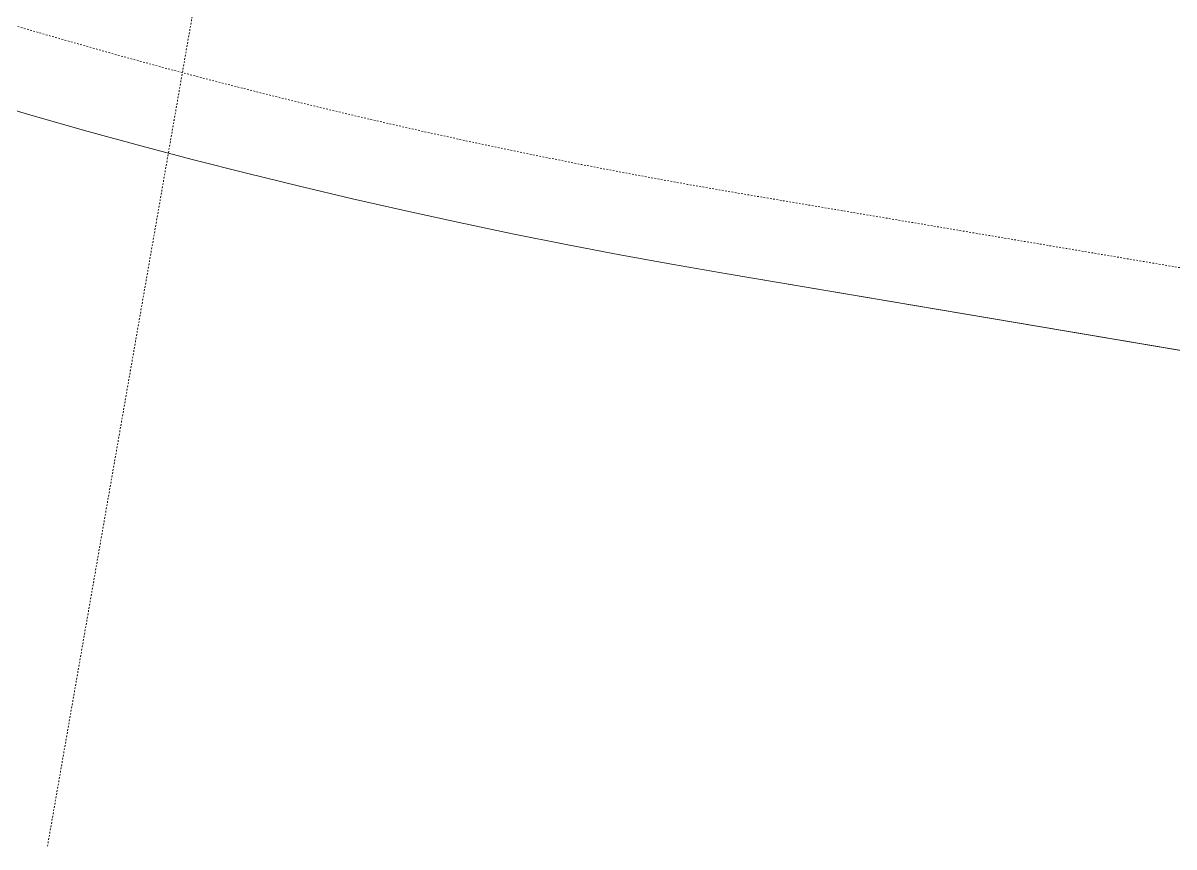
# Model space of a CAD drawing. Extents: x 274235 to 276654, y 142848 to 144425.
# Drawn here: x 276208.6 to 276279.2, y 142879.1 to 142929.6 of the extents above; entities that cross this region are included whole.
import ezdxf

# ---------------------------------------------------------------- set-up
doc = ezdxf.new("R2010")
doc.units = 0
doc.header["$LTSCALE"] = 1.5
doc.linetypes.add('ACM-G-CENTER', pattern=[50.8, 31.75, -6.35, 6.35, -6.35])
doc.linetypes.add('IMPORT-SITE-SETBACK$0$_ACM-G-DASHED _2_', pattern=[19.05, 12.7, -6.35])
doc.layers.get('0').update_dxf_attribs({"linetype": 'CONTINUOUS', "lineweight": 0})
for name, color, linetype, lineweight in [('_ACM-A-GRID', 3, 'CONTINUOUS', 5), ('_ACM-A-SITE-PROP-ESMT', 10, 'CONTINUOUS', 5), ('SITE for basement_dwg', 8, 'CONTINUOUS', 5), ('SITE-SETBACK$0$_ACM-A-SITE-SETB-HIRS', 7, 'IMPORT-SITE-SETBACK$0$_ACM-G-DASHED _2_', 18), ('SITE-SETBACK$0$JZD', 250, 'CONTINUOUS', 5)]:
    doc.layers.add(name, color=color, linetype=linetype, lineweight=lineweight)

# ---------------------------------------------------------------- blocks, each defined once
blk = doc.blocks.new('SITE for basement_dwg-3947335-B1_Working')
at = {"layer": 'SITE-SETBACK$0$_ACM-A-SITE-SETB-HIRS', "flags": 128}
blk.add_lwpolyline([(441171, 257688), (447193, 257688), (445964, 215892), (464070, 215604), (464034, 183857), (464946, 136400), (467077, 81763), (463911, 41559), (467261, -31569), (445510, -54465), (417944, -54618), (414626, -54621), (411318, -54596), (408012, -54543), (404706, -54460), (401399, -54349), (398094, -54210), (394792, -54041), (391491, -53843), (388192, -53617), (384893, -53362), (381598, -53079), (378306, -52767), (375017, -52425), (371729, -52056), (368447, -51659), (365167, -51232), (361891, -50777), (358620, -50293), (355353, -49781), (352089, -49240), (348831, -48672), (345578, -48074), (342330, -47449), (339089, -46796), (335852, -46114), (332622, -45404), (329398, -44666), (326181, -43899), (322970, -43105), (320011, -42346), (292145, -31836), (279304, -27260), (276912, -26407), (227559, -8820), (178459, 5903), (177562, 21093), (169095, 20113), (166988, 17822), (159511, 52445), (159728, 58960), (160004, 60492), (159400, 67475), (158242, 76922), (156377, 88374), (154069, 96126), (153228, 103623), (148745, 257688)], dxfattribs=at)
at = {"layer": 'SITE-SETBACK$0$JZD', "flags": 128}
blk.add_lwpolyline([(469034, 183902), (469944, 136546), (472084, 81664), (468920, 41477), (472353, -33468), (447668, -59453), (417961, -59618), (414610, -59621), (411259, -59596), (407909, -59542), (404559, -59458), (401210, -59345), (397862, -59204), (394515, -59034), (391171, -58833), (387828, -58604), (384487, -58345), (381149, -58059), (377812, -57743), (374480, -57396), (371149, -57023)], dxfattribs=at)
blk = doc.blocks.new('Family - ___-3630293-B1_Working')
at = {"layer": '_ACM-A-SITE-PROP-ESMT'}
for p, q in [((991786, 515720), (988456, 516094)), ((995119, 515374), (991786, 515720)), ((998455, 515058), (995119, 515374)), ((1001793, 514771), (998455, 515058)), ((1005135, 514513), (1001793, 514771)), ((1008477, 514284), (1005135, 514513)), ((1011822, 514083), (1008477, 514284)), ((1015168, 513913), (1011822, 514083)), ((1018516, 513771), (1015168, 513913)), ((1021865, 513659), (1018516, 513771)), ((1025215, 513575), (1021865, 513659)), ((1028565, 513521), (1025215, 513575)), ((1064975, 513664), (1035267, 513499)), ((1031916, 513496), (1028565, 513521)), ((1035267, 513499), (1031916, 513496))]:
    blk.add_line(p, q, dxfattribs=at)
blk = doc.blocks.new('BASEMENT20250512')
at = {"layer": '_ACM-A-GRID', "linetype": 'ACM-G-CENTER'}
blk.add_line((1000204.1235, 836425.9503), (1000204.1235, 471682.2986), dxfattribs=at)
at = {"layer": '_ACM-A-SITE-PROP-ESMT'}
blk.add_blockref('Family - ___-3630293-B1_Working', (0, 0), dxfattribs=at)
at = {"layer": 'SITE for basement_dwg', "color": 250}
blk.add_blockref('SITE for basement_dwg-3947335-B1_Working', (617306.3804, 573116.7708), dxfattribs=at)
blk = doc.blocks.new('Family - ___-3630293-F5_Working')
at = {"layer": '_ACM-A-SITE-PROP-ESMT'}
for p, q in [((991786, 515720), (988456, 516094)), ((995119, 515374), (991786, 515720)), ((998455, 515058), (995119, 515374)), ((1001793, 514771), (998455, 515058)), ((1005135, 514513), (1001793, 514771)), ((1008477, 514284), (1005135, 514513)), ((1011822, 514083), (1008477, 514284)), ((1015168, 513913), (1011822, 514083)), ((1018516, 513771), (1015168, 513913)), ((1021865, 513659), (1018516, 513771)), ((1025215, 513575), (1021865, 513659)), ((1028565, 513521), (1025215, 513575)), ((1064975, 513664), (1035267, 513499)), ((1031916, 513496), (1028565, 513521)), ((1035267, 513499), (1031916, 513496))]:
    blk.add_line(p, q, dxfattribs=at)
blk = doc.blocks.new('5f0512')
at = {"layer": '_ACM-A-GRID', "linetype": 'ACM-G-CENTER'}
blk.add_line((0, 106021.3849), (0, -251042.7355), dxfattribs=at)
at = {"layer": '_ACM-A-SITE-PROP-ESMT'}
blk.add_blockref('Family - ___-3630293-F5_Working', (-1000204.1235, -730404.5654), dxfattribs=at)

msp = doc.modelspace()

# ---------------------------------------------------------------- block references
at = {"xscale": 0.0009999999999999994, "yscale": 0.001, "zscale": 0.001, "rotation": 350.1075696352769}
msp.add_blockref('BASEMENT20250512', (275143.722, 142586.221), dxfattribs=at)

# ---------------------------------------------------------------- next in the draw order: block references
msp.add_blockref('5f0512', (276254.538, 143133.932), dxfattribs=at)

doc.saveas('drawing.dxf')
